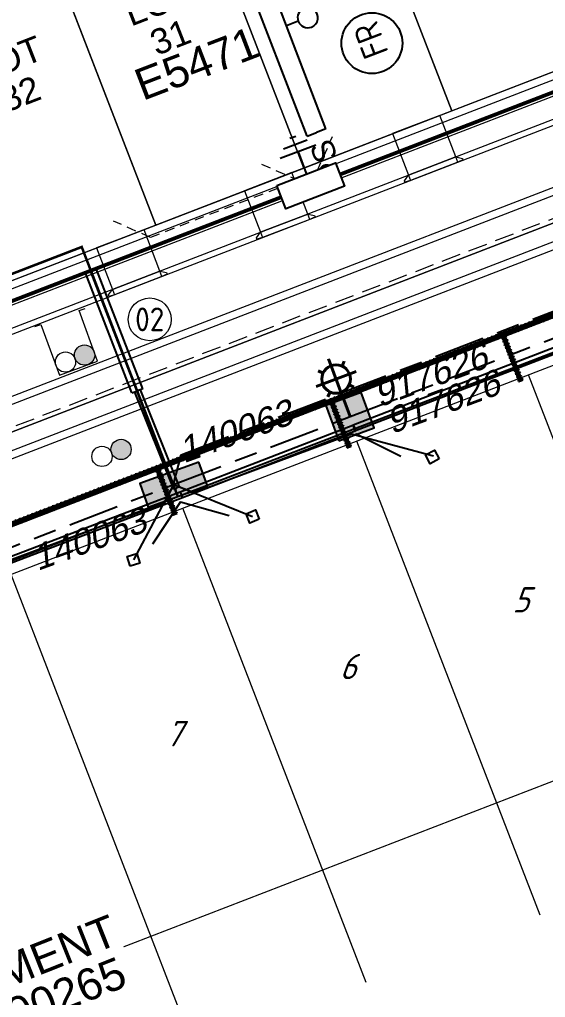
# Model space of a CAD drawing. Header units: metres. Extents: x 310412 to 311596, y 6269899 to 6270937.
# Drawn here: x 310881.1 to 310922.5, y 6270347 to 6270424.1 of the extents above; entities that cross this region are included whole.
import ezdxf
from ezdxf.enums import TextEntityAlignment as Align

# ---------------------------------------------------------------- set-up
doc = ezdxf.new("R2010")
doc.units = ezdxf.units.M
for name, pattern in [('A', [0]), ('Cable Exist UG', [8.2, 4, -1.2, 1.8, -1.2]), ('CENTERX2', [4, 2.5, -0.5, 0.5, -0.5]), ('Dash', [5, 3, -2]), ('DASHED', [0.75, 0.5, -0.25]), ('DOT', [0.25, 0, -0.25])]:
    doc.linetypes.add(name, pattern=pattern)
doc.layers.get('0').update_dxf_attribs({"color": 6})
for name, color, linetype, lineweight, true_color in [('_User D-FOOTPATH', 7, 'Continuous', 0, 0x969696), ('_User D-LIP', 7, 'Continuous', 0, 0x969696), ('_User D-NKL', 7, 'Continuous', 0, 0x969696), ('_User Driveway', 7, 'Dash', 0, 0x969696), ('_User E-KERB', 7, 'Continuous', 0, 0x969696), ('_User E-LIP', 7, 'Continuous', 0, 0x969696), ('_User E-LOT', 7, 'Continuous', 0, 0x969696), ('_User E-PIPE', 7, 'DOT', 0, 0x969696), ('_User E-PIPE-EDGE', 7, 'DOT', 0, 0x969696), ('_User Proposed Development Boundary', 7, 'DASHED', 0, 0x969696), ('_User Stormwater', 7, 'Continuous', 0, 0x969696)]:
    doc.layers.add(name, color=color, linetype=linetype, lineweight=lineweight, true_color=true_color)
for name, color, linetype, lineweight in [('_User D-LOT-INT', 2, 'Continuous', 13), ('Cadastre Developer_SP_EXT', 9, 'Continuous', 5), ('Cadastre Developer_SP_NEW', 2, 'Continuous', 5), ('Cadastre Land Parcels_SP_EXT', 9, 'Continuous', 5), ('Trench_SP_NEW', 7, 'Continuous', 70)]:
    doc.layers.add(name, color=color, linetype=linetype, lineweight=lineweight)
for name, color, linetype in [('_User D-LOTNO', 2, 'Continuous'), ('Duct_SP_EXT', 7, 'Continuous'), ('Duct_SP_NEW', 2, 'Continuous'), ('Equip_HV_NEW', 2, 'Continuous'), ('Equip_SP_SL_EXT', 7, 'Continuous'), ('Mains_LV_EXT', 7, 'Continuous'), ('Mains_LV_NEW_T84', 2, 'Continuous'), ('Notes', 7, 'Continuous'), ('Notes_LV_MISC', 7, 'Continuous'), ('Notes_SP_MISC', 7, 'Continuous'), ('Notes_SP_NEW', 2, 'Continuous'), ('Services_SP_EXT', 7, 'Continuous'), ('Services_SP_NEW_UG', 2, 'Continuous'), ('Span_SP_MISC', 7, 'Continuous'), ('SupportsUG_SP_LV_EXT', 7, 'Continuous'), ('SupportsUG_SP_LV_NEW', 2, 'Continuous'), ('SupportsUG_SP_LV_SL_EXT', 7, 'Continuous'), ('Trench_SP_EXT', 7, 'Continuous')]:
    doc.layers.add(name, color=color, linetype=linetype)
for name, color, linetype, plot in [('_User Measure 240 CL', 170, 'Continuous', False), ('_User Measure 240 RL', 174, 'Continuous', False), ('_User Measure LV VDs', 180, 'Continuous', False)]:
    doc.layers.add(name, color=color, linetype=linetype, plot=plot)
doc.styles.add('ARIAL', font='arial.ttf', dxfattribs={"height": 2})
doc.styles.add('COLUMN_LABEL', font='arial.ttf')
doc.styles.add('iecARIAL', font='arial.ttf', dxfattribs={"height": 2})
doc.styles.add('iecISOCP', font='isocp.shx')
doc.styles.add('ieISOCP', font='isocp.shx')
doc.styles.add('IESYMBOL1', font='isocp.shx')
doc.styles.add('ISOCP ITALIC', font='isocp.shx', dxfattribs={"oblique": 20})
doc.styles.add('POLE_LABEL', font='arial.ttf')
doc.styles.get("Standard").update_dxf_attribs({"font": 'arial.ttf'})
doc.styles.add('SWG_LABEL', font='arial.ttf')
doc.styles.add('SWITCH_LABEL', font='arial.ttf', dxfattribs={"height": 2.5})
doc.linetypes.add('Cable New UG', pattern='A,7,-0.25,["x",Standard,S=2,R=0,X=0.2,Y=-0.8],-2.1', length=9.35)
doc.linetypes.add('IE Trench HV', pattern='A,7,-0.2,["/",Standard,S=3,R=0,X=0,Y=-1.4],-2.5', length=9.7)

# ---------------------------------------------------------------- blocks, each defined once
blk = doc.blocks.new('COLUMN_EXT')
blk.add_hatch(color=256).paths.add_polyline_path([(-1.485, 1.485), (-1.485, -1.485), (1.485, -1.485), (1.485, 1.485)])
blk.add_lwpolyline([(-1.485, -1.485), (1.485, -1.485), (1.485, 1.485), (-1.485, 1.485)], close=True)
at = {"style": 'COLUMN_LABEL', "oblique": 15, "flags": 8}
blk.add_attdef('ASSET_NUM', text='', height=2, rotation=180, dxfattribs=at).set_placement((2, 2), align=Align.MIDDLE_LEFT)
at = {"flags": 9}
for tag, style, p in [('STRUCTURE_PLANT_NUMBER', 'POLE_LABEL', (1.813, 0.031)), ('STREET_CODE', 'COLUMN_LABEL', (1.813, -0.2))]:
    blk.add_attdef(tag, text='', height=0.2, dxfattribs=dict(at, style=style)).set_placement(p, align=Align.MIDDLE_LEFT)
for tag, p in [('OWNED_BY', (1.813, -0.6)), ('STATE', (1.813, -0.8)), ('COLUMN_TYPE', (1.813, -0.4)), ('STREETNAME', (1.813, -1.6)), ('USAGE', (1.813, -1)), ('LEGEND', (1.813, -1.2)), ('LOCATION', (1.813, -1.4)), ('SUBURB', (1.813, -1.8)), ('NOTES', (1.813, -2))]:
    blk.add_attdef(tag, text='', height=0.2, dxfattribs=at).set_placement(p, align=Align.MIDDLE_LEFT)
at = {"flags": 1}
blk.add_attdef('Z', (1.813, -2.351), '', height=0.2, dxfattribs=at)
blk = doc.blocks.new('PILLAR_EXT')
blk.add_hatch(color=256).paths.add_polyline_path([(-2.475, 0.99), (-2.475, -0.99), (2.475, -0.99), (2.475, 0.99)])
blk.add_lwpolyline([(-2.475, -0.99), (2.475, -0.99), (2.475, 0.99), (-2.475, 0.99)], close=True)
at = {"style": 'ARIAL', "oblique": 15, "flags": 8}
blk.add_attdef('ASSET_NUM', (1.5, 3.5), '', height=2, dxfattribs=at)
for tag, p, flags in [('OWNED_BY', (0, -0.2), 9), ('STATE', (0, -0.4), 9), ('SUPPORT_TYPE', (0, -0.6), 9), ('USAGE', (0, -0.8), 9), ('LEGEND', (0, -1), 9), ('LOCATION', (0, -1.2), 9), ('NOTES', (0, -1.4), 9), ('PARENT', (0, -1.6), 9), ('STREETNAME', (0, -1.8), 9), ('SUBURB', (0, -2), 1)]:
    blk.add_attdef(tag, p, '', height=0.2, dxfattribs=dict(flags=flags))
blk = doc.blocks.new('SL_LANTERN_EXT')
at = {"lineweight": 40}
for p, q in [((0, 1.97), (0, 6.47)), ((-1.46, 5.68), (-1.06, 5.28)), ((1.46, 5.68), (1.06, 5.28)), ((-2.25, 4.22), (2.25, 4.22)), ((-1.46, 2.76), (-1.06, 3.16)), ((1.46, 2.76), (1.06, 3.16)), ((0, 0), (0, 2.72))]:
    blk.add_line(p, q, dxfattribs=at)
blk.add_circle((0, 4.22), 1.5, dxfattribs=at)
at = {"style": 'iecARIAL', "flags": 9}
blk.add_attdef('ASSET_NUM', (1.5, 1.5), '', height=2.5, dxfattribs=at)
for tag, p, height, flags in [('CONSTRUCTED_VOLTAGE', (0.98, -0.65), 0.2, 9), ('CONTROL_TYPE', (0.98, -0.85), 0.2, 9), ('LANTERN_PURPOSE', (0.98, -1.05), 0.2, 9), ('LNUMBER', (2.18, -3.25), 2.5, 8), ('OPERATING_VOLTAGE', (0.98, -1.65), 0.2, 9), ('ORIENTATION', (0.98, -1.85), 0.2, 9), ('OWNED_BY', (0.98, -2.05), 0.2, 9), ('STATE', (0.98, -2.25), 0.2, 9), ('LANTERN_TYPE', (0.98, -1.25), 0.2, 9), ('NO_PHASES', (0.98, -1.45), 0.2, 9), ('USAGE', (0.98, -2.45), 0.2, 9), ('CEXIST', (0.98, -2.65), 0.2, 9), ('CNEW', (0.98, -2.85), 0.2, 9), ('CNUMBER', (0.98, -3.05), 0.2, 9), ('CREMOVE', (0.98, -3.25), 0.2, 9), ('CREPLACE', (0.98, -3.45), 0.2, 9), ('LKINGHEIGHT', (0.98, -3.65), 0.2, 9), ('LBRACKET', (0.98, -3.85), 0.2, 9), ('LBRACKETVOCAB', (0.98, -4.05), 0.2, 9), ('LCATEGORY', (0.98, -4.25), 0.2, 9), ('LCHARGE1', (0.98, -4.45), 0.2, 9), ('LCHARGE1PERCENT', (0.98, -4.65), 0.2, 9), ('LCHARGE2', (0.98, -4.85), 0.2, 9), ('LCHARGE2PERCENT', (0.98, -5.05), 0.2, 9), ('LCHARGE3', (0.98, -5.25), 0.2, 9), ('LCHARGE3PERCENT', (0.98, -5.45), 0.2, 9), ('LEXIST', (0.98, -5.65), 0.2, 9), ('LLAMP', (0.98, -5.85), 0.2, 9), ('LLAMPVOCAB', (0.98, -6.05), 0.2, 9), ('LMAST', (0.98, -6.25), 0.2, 9), ('LMASTVOCAB', (0.98, -6.45), 0.2, 9), ('LNEW', (0.98, -6.65), 0.2, 9), ('LANTNUMBER', (0.98, -6.85), 0.2, 9), ('LOUTREACH', (0.98, -7.25), 0.2, 9), ('LOUTREACHVOCAB', (0.98, -7.45), 0.2, 9), ('LRATECODE', (0.98, -7.65), 0.2, 9), ('LREMOVE', (0.98, -7.85), 0.2, 9), ('LREPLACE', (0.98, -8.05), 0.2, 9), ('LTYPE', (0.98, -8.25), 0.2, 9), ('STREETNAME', (0.98, -9.25), 0.2, 9), ('SUBURB', (0.98, -9.45), 0.2, 1), ('LTYPEVOCAB', (0.98, -8.45), 0.2, 9), ('LEGEND', (0.98, -8.65), 0.2, 9), ('LOCATION', (0.98, -8.85), 0.2, 9), ('NOTES', (0.98, -9.05), 0.2, 9)]:
    blk.add_attdef(tag, p, '', height=height, dxfattribs=dict(flags=flags))
blk = doc.blocks.new('CCP_EXT')
at = {"flags": 9}
for tag, p in [('USAGE', (0, -1.2)), ('LEGEND', (0, -1.4)), ('LIFE_SUPPORT', (0, -1.6)), ('STATE', (0, -1.8)), ('NOTES', (0, -2))]:
    blk.add_attdef(tag, text='', height=0.2, dxfattribs=at).set_placement(p, align=Align.MIDDLE_LEFT)
blk.add_wipeout([(0, 0.566), (0.566, 0), (0, -0.566), (-0.566, 0)])
blk.add_lwpolyline([(-0.566, 0), (0, 0.566), (0.566, 0), (0, -0.566), (-0.566, 0)])
at = {"flags": 1}
blk.add_attdef('Z', (0, 0), '', height=0.2, dxfattribs=at)
at = {"flags": 9}
for tag, p in [('CCP_TYPE', (0, 0)), ('OPERATING_VOLTAGE', (0, -0.6)), ('ORIENTATION', (0, -0.8)), ('CONSTRUCTED_VOLTAGE', (0, -0.2)), ('NO_PHASES', (0, -0.4)), ('OWNED_BY', (0, -1))]:
    blk.add_attdef(tag, text='', height=0.2, dxfattribs=at).set_placement(p, align=Align.MIDDLE_LEFT)
blk = doc.blocks.new('PILLAR_NEW')
at = {"flags": 9}
for tag, height, p in [('ASSET_NUM', 2.5, (2, 4)), ('STREET_CODE', 0.2, (1.5, 2)), ('OWNED_BY', 0.2, (1.5, 1.8)), ('OPERATED_BY', 0.2, (1.5, 1.6))]:
    blk.add_attdef(tag, text='', height=height, dxfattribs=at).set_placement(p, align=Align.MIDDLE_LEFT)
blk.add_wipeout([(-2.475, 0.99), (2.475, 0.99), (2.475, -0.99), (-2.475, -0.99)])
at = {"lineweight": -3}
blk.add_lwpolyline([(-2.475, 0.99), (2.475, 0.99), (2.475, -0.99), (-2.475, -0.99)], close=True, dxfattribs=at)
for tag, flags, p in [('STATE', 9, (1.5, 1.2)), ('SUPPORT_TYPE', 9, (1.5, 1)), ('USAGE', 9, (1.5, 0.8)), ('MAINTAINED_BY', 9, (1.5, 1.4)), ('SUBURB', 9, (1.5, 0.2)), ('STREETNAME', 9, (1.5, 0)), ('LEGEND', 9, (1.5, 0.6)), ('PARENT', 9, (1.5, 0.4)), ('Z', 1, (1.5, -0.6)), ('LOCATION', 9, (1.5, -0.2)), ('NOTES', 9, (1.5, -0.4))]:
    blk.add_attdef(tag, text='', height=0.2, dxfattribs=dict(flags=flags)).set_placement(p, align=Align.MIDDLE_LEFT)
blk = doc.blocks.new('A$C76594AEE')
at = {"layer": '_User E-PIPE', "const_width": 0.4, "flags": 128}
blk.add_lwpolyline([(310818.765, 6270360.53), (310939.035, 6270406.963)], dxfattribs=at)
at = {"layer": '_User E-PIPE', "ltscale": 0.7, "const_width": 0.4, "flags": 128}
for points in [[(310919.247, 6270399.11), (310920.609, 6270395.568)], [(310905.721, 6270393.885), (310907.083, 6270390.343)], [(310891.999, 6270388.585), (310893.361, 6270385.043)]]:
    blk.add_lwpolyline(points, dxfattribs=at)
at = {"layer": '_User E-PIPE-EDGE', "flags": 128}
for points in [[(310818.693, 6270360.717), (310938.963, 6270407.149)], [(310818.837, 6270360.344), (310939.107, 6270406.776)]]:
    blk.add_lwpolyline(points, dxfattribs=at)
at = {"layer": '_User E-PIPE-EDGE', "ltscale": 0.7, "flags": 128}
for points in [[(310919.434, 6270399.182), (310920.796, 6270395.64)], [(310919.06, 6270399.038), (310920.422, 6270395.496)], [(310905.534, 6270393.814), (310906.896, 6270390.271)], [(310905.908, 6270393.957), (310907.27, 6270390.415)], [(310891.812, 6270388.513), (310893.174, 6270384.971)], [(310892.186, 6270388.657), (310893.548, 6270385.115)]]:
    blk.add_lwpolyline(points, dxfattribs=at)
blk = doc.blocks.new('Earth')
for p, q in [((0, -1.022), (0, 0)), ((0, -3.066), (0, -1.022)), ((-1.5, -3.066), (1.5, -3.066)), ((-1, -3.666), (1, -3.666)), ((-0.25, -4.266), (0.25, -4.266))]:
    blk.add_line(p, q)
blk = doc.blocks.new('SWG_SIE_TRF_NOES_NEW')
for p, q in [((7.008, 0.801), (2.793, 1.949)), ((14.679, 0), (20.536, -0.004))]:
    blk.add_line(p, q)
at = {"linetype": 'DASHED'}
blk.add_lwpolyline([(4.901, 1.375), (4.901, 4.638), (12.609, 4.638)], dxfattribs=at)
for points in [[(2.998, -0.79, 1), (3.002, 0.81, 1)], [(6.998, -0.798, 1), (7.002, 0.801, 1)]]:
    blk.add_lwpolyline(points, format="xyb", close=True)
for points in [[(2.2, 0.011), (1.2, 0.011)], [(19.536, -0.753), (20.536, -0.004), (19.536, 0.747)], [(7.8, 0), (9.453, 0)]]:
    blk.add_lwpolyline(points)
at = {"flags": 1}
blk.add_attdef('Z', (0, 0), '', height=0.2, dxfattribs=at)
at = {"style": 'SWITCH_LABEL', "flags": 9}
blk.add_attdef('STREET_CODE', text='', height=0.2, dxfattribs=at).set_placement((0, -0.2), align=Align.MIDDLE_LEFT)
at = {"flags": 9}
for tag, p in [('ORIENTATION', (0, -0.4)), ('USAGE', (0, -0.8)), ('PARENT', (0, -0.6)), ('SUBURB', (0, -1)), ('STREETNAME', (0, -1.2)), ('LOCATION', (0, -1.4)), ('NOTES', (0, -1.6))]:
    blk.add_attdef(tag, text='', height=0.2, dxfattribs=at).set_placement(p, align=Align.MIDDLE_LEFT)
blk = doc.blocks.new('SWG_FUSE_NEW')
for points in [[(1.151, 0.718), (4.044, -0.706)], [(1.16, -0.715), (4.044, 0.727)]]:
    blk.add_lwpolyline(points)
for centre in [(0.8, -0.001), (4.4, 0.01)]:
    blk.add_circle(centre, 0.8)
blk = doc.blocks.new('SWG_SIE_TRF_NEW')
at = {"linetype": 'CENTERX2'}
blk.add_blockref('SWG_SIE_TRF_NOES_NEW', (0, 0), dxfattribs=at)
at = {"linetype": 'CENTERX2', "rotation": 180}
blk.add_blockref('SWG_FUSE_NEW', (14.679, 0), dxfattribs=at)
at = {"style": 'IESYMBOL1'}
blk.add_text('TRF', height=2.5, rotation=89.98256, dxfattribs=at).set_placement((22.515, -0.055), align=Align.MIDDLE_CENTER)
blk = doc.blocks.new('FAULT_INDIC_SE')
blk.add_circle((0, 0), 2.4)
at = {"insert": (-1.152, 1.002), "char_height": 2, "width": 2.70423, "attachment_point": 1, "style": 'iecISOCP'}
blk.add_mtext('FR', dxfattribs=at)
blk = doc.blocks.new('SWG_SIE_SU_NEW')
blk.add_line((5.808, 0.79), (1.594, 1.938))
at = {"linetype": 'A', "lineweight": 0}
for p, q in [((7.981, 0.347), (7.98, -0.368)), ((8.18, -0.584), (8.181, 0.562)), ((8.381, 0.659), (8.379, -0.682)), ((8.579, -0.712), (8.581, 0.688)), ((8.781, 0.659), (8.779, -0.683)), ((8.98, -0.588), (8.981, 0.564)), ((9.181, 0.351), (9.18, -0.376))]:
    blk.add_line(p, q, dxfattribs=at)
at = {"linetype": 'DASHED'}
blk.add_lwpolyline([(3.701, 1.364), (3.701, 4.733), (7.222, 4.733)], dxfattribs=at)
for points in [[(1.798, -0.802, 1), (1.802, 0.798, 1)], [(5.798, -0.81, 1), (5.802, 0.79, 1)]]:
    blk.add_lwpolyline(points, format="xyb", close=True)
for points in [[(1, 0), (0, 0)], [(6.6, -0.012), (10.1, -0.012)]]:
    blk.add_lwpolyline(points)
at = {"linetype": 'A', "lineweight": 0}
blk.add_circle((8.582, -0.012), 0.7, dxfattribs=at)
at = {"style": 'SWG_LABEL', "flags": 8}
blk.add_attdef('ASSET_NUM', text='', height=2.5, rotation=179.95437, dxfattribs=at).set_placement((-2.4, 0.012), align=Align.MIDDLE_LEFT)
at = {"flags": 1}
blk.add_attdef('Z', (0, 0), '', height=0.2, dxfattribs=at)
at = {"style": 'SWITCH_LABEL', "flags": 9}
blk.add_attdef('STREET_CODE', text='', height=0.2, dxfattribs=at).set_placement((0, 0), align=Align.MIDDLE_LEFT)
at = {"flags": 9}
for tag, p in [('ORIENTATION', (0, -0.2)), ('SUBURB', (0, -0.8)), ('USAGE', (0, -0.6)), ('PARENT', (0, -0.4)), ('STREETNAME', (0, -1)), ('LOCATION', (0, -1.2)), ('NOTES', (0, -1.4))]:
    blk.add_attdef(tag, text='', height=0.2, dxfattribs=at).set_placement(p, align=Align.MIDDLE_LEFT)
blk = doc.blocks.new('SWG_SIE_TRS_ES_1_NEW')
for p, q in [((-6.103, 4.327), (-1.804, 5.547)), ((-6.103, 0.747), (-1.804, 1.966)), ((5.301, -2.29), (7.701, -2.285)), ((5.603, -2.89), (7.403, -2.886)), ((5.904, -3.489), (7.104, -3.486)), ((6.205, -4.088), (6.805, -4.087))]:
    blk.add_line(p, q)
for points in [[(-5.789, 2.759, -1), (-5.793, 4.359, -1)], [(-1.789, 2.767, -1), (-1.793, 4.367, -1)], [(-5.789, -0.821, -1), (-5.793, 0.779, -1)], [(-1.789, -0.813, -1), (-1.793, 0.787, -1)]]:
    blk.add_lwpolyline(points, format="xyb", close=True)
for points in [[(-6.591, 3.558), (-7.891, 3.558)], [(6.501, 3.569), (-0.991, 3.569)], [(6.501, 3.569), (6.501, -2.288)], [(-6.591, -0.023), (-7.891, -0.023)], [(6.501, -0.012), (-0.991, -0.012)]]:
    blk.add_lwpolyline(points)
at = {"flags": 1}
blk.add_attdef('Z', (0, 0), '', height=0.2, dxfattribs=at)
at = {"style": 'SWITCH_LABEL', "flags": 9}
blk.add_attdef('STREET_CODE', text='', height=0.2, dxfattribs=at).set_placement((0, -0.2), align=Align.MIDDLE_LEFT)
at = {"flags": 9}
for tag, p in [('ORIENTATION', (0, -0.4)), ('USAGE', (0, -0.8)), ('PARENT', (0, -0.6)), ('SUBURB', (0, -1)), ('STREETNAME', (0, -1.2)), ('LOCATION', (0, -1.4)), ('NOTES', (0, -1.6)), ('OPERATED_BY', (0.005, -2.026)), ('OWNED_BY', (0.012, -1.804)), ('MAINTAINED_BY', (0.004, -2.233))]:
    blk.add_attdef(tag, text='', height=0.2, dxfattribs=at).set_placement(p, align=Align.MIDDLE_LEFT)
at = {"style": 'SWG_LABEL', "flags": 8}
blk.add_attdef('ASSET_NUM', text='', height=2.5, dxfattribs=at).set_placement((-1.812, -2.264), align=Align.MIDDLE_CENTER)
blk = doc.blocks.new('SWG_SIE_ES_NEW')
for p, q in [((-5.793, 0.779), (-1.793, 1.926)), ((0.012, -1.212), (2.412, -1.207)), ((0.313, -1.811), (2.113, -1.807)), ((0.614, -2.41), (1.814, -2.408)), ((0.915, -3.01), (1.515, -3.008))]:
    blk.add_line(p, q)
for points in [[(-5.789, -0.821, -1), (-5.793, 0.779, -1)], [(-1.789, -0.813, -1), (-1.793, 0.787, -1)]]:
    blk.add_lwpolyline(points, format="xyb", close=True)
for points in [[(-6.591, -0.023), (-7.891, -0.023)], [(-0.991, -0.012), (1.212, -0.012), (1.212, -1.209)]]:
    blk.add_lwpolyline(points)
at = {"flags": 1}
blk.add_attdef('Z', (0, 0), '', height=0.2, dxfattribs=at)
at = {"style": 'SWITCH_LABEL', "flags": 9}
blk.add_attdef('STREET_CODE', text='', height=0.2, dxfattribs=at).set_placement((0, -0.2), align=Align.MIDDLE_LEFT)
at = {"flags": 9}
for tag, p in [('ORIENTATION', (0, -0.4)), ('USAGE', (0, -0.8)), ('PARENT', (0, -0.6)), ('SUBURB', (0, -1)), ('STREETNAME', (0, -1.2)), ('LOCATION', (0, -1.4)), ('NOTES', (0, -1.6))]:
    blk.add_attdef(tag, text='', height=0.2, dxfattribs=at).set_placement(p, align=Align.MIDDLE_LEFT)
at = {"style": 'ARIAL', "flags": 8}
blk.add_attdef('ASSET_NUM', text='', height=2, dxfattribs=at).set_placement((14.296, -5.086), align=Align.MIDDLE_RIGHT)
blk = doc.blocks.new('*U33')
for p, q in [((-1.6, 0), (-1.6, 54.053)), ((-1.6, 54.053), (-0.8, 54.053)), ((0, 54.053), (-0.8, 54.053)), ((0, 0), (0, 54.053)), ((-1.6, 0), (-0.8, 0)), ((0, 0), (-0.8, 0))]:
    blk.add_line(p, q)
at = {"style": 'ARIAL'}
blk.add_attdef('SWG_TYPE', text='', height=1.8, rotation=90, dxfattribs=at).set_placement((-0.8, 54.798), align=Align.MIDDLE_LEFT)
blk.add_attdef('SUB_TYPE', text='', height=1.8, rotation=90, dxfattribs=at).set_placement((-0.8, -0.757), align=Align.MIDDLE_RIGHT)
blk = doc.blocks.new('A$C3078687B')
at = {"layer": 'Equip_HV_NEW', "linetype": 'CENTERX2', "rotation": 201.119498645565}
blk.add_blockref('*U33', (-7.698, 26.572), dxfattribs=at).add_auto_attribs({'SUB_TYPE': 'PS', 'SWG_TYPE': '8DJH'})
at = {"layer": 'Equip_HV_NEW', "linetype": 'CENTERX2'}
ref = blk.add_blockref('SWG_SIE_SU_NEW', (-4.56, 18.449), dxfattribs=dict(at, rotation=201.119498645565))
ref.add_attrib('ASSET_NUM', 'E5471', dxfattribs={"layer": '0', "height": 2.5, "rotation": 201.1195, "style": 'SWG_LABEL'}).set_placement((7.202, 23.256), align=Align.MIDDLE_LEFT)
at = {"layer": 'Equip_HV_NEW', "linetype": 'CENTERX2', "rotation": 291.1194986455651}
blk.add_blockref('FAULT_INDIC_SE', (-11.3, 19.803), dxfattribs=at)
at = {"layer": 'Equip_HV_NEW', "linetype": 'CENTERX2'}
ref = blk.add_blockref('SWG_SIE_ES_NEW', (-9.452, 7.362), dxfattribs=dict(at, rotation=291.1194986455651))
ref.add_attrib('ASSET_NUM', 'E5474', dxfattribs={"layer": '0', "height": 2, "rotation": 111.00107, "style": 'ARIAL'}).set_placement((-16.349, 11.801), align=Align.MIDDLE_RIGHT)
ref = blk.add_blockref('SWG_SIE_TRF_NEW', (3.156, 1.804), dxfattribs=dict(at, rotation=201.119498645565))
ref.add_attrib('ASSET_NUM', 'E5472', dxfattribs={"layer": '0', "height": 2.5, "rotation": 201.1195, "style": 'SWG_LABEL'}).set_placement((15.251, 6.351), align=Align.MIDDLE_LEFT)
ref = blk.add_blockref('SWG_SIE_TRS_ES_1_NEW', (-6.686, -11.338), dxfattribs=dict(at, rotation=291.1194986455651))
ref.add_attrib('ASSET_NUM', 'E5475', dxfattribs={"layer": '0', "height": 2, "rotation": 111.00107, "style": 'SWG_LABEL'}).set_placement((-9.451, -10.463), align=Align.MIDDLE_CENTER)
ref = blk.add_blockref('SWG_SIE_SU_NEW', (8.085, -14.724), dxfattribs=dict(at, rotation=201.119498645565))
ref.add_attrib('ASSET_NUM', 'E5473', dxfattribs={"layer": '0', "height": 2.5, "rotation": 200.59335, "style": 'SWG_LABEL'}).set_placement((19.904, -10.172), align=Align.MIDDLE_LEFT)
ref = blk.add_blockref('SWG_SIE_ES_NEW', (3.192, -25.811), dxfattribs=dict(at, rotation=291.1194986455651))
ref.add_attrib('ASSET_NUM', 'E5476', dxfattribs={"layer": '0', "height": 2, "rotation": 111.00107, "style": 'ARIAL'}).set_placement((-3.493, -21.918), align=Align.MIDDLE_RIGHT)
blk = doc.blocks.new('DUCT_INDICATOR')
at = {"color": 7, "lineweight": 9, "flags": 1}
blk.add_attdef('Z', (0, 0), '', height=0.2, dxfattribs=at)
at = {"color": 8, "linetype": 'Continuous', "lineweight": 15, "ltscale": 0.1}
blk.add_wipeout([(2.25, 0), (2.25, 0.05), (2.23, 0.29), (2.22, 0.39), (2.18, 0.54), (2.14, 0.7), (2.1, 0.82), (2.04, 0.95), (1.94, 1.14), (1.86, 1.27), (1.75, 1.41), (1.6, 1.58), (1.56, 1.62), (1.5, 1.68), (1.42, 1.74), (1.34, 1.81), (1.26, 1.86), (1.17, 1.92), (1.1, 1.97), (1.03, 2), (1, 2.02), (0.97, 2.03), (0.95, 2.04), (0.91, 2.06), (0.88, 2.07), (0.86, 2.08), (0.83, 2.09), (0.79, 2.11), (0.76, 2.12), (0.72, 2.13), (0.67, 2.15), (0.62, 2.16), (0.61, 2.17), (0.55, 2.18), (0.52, 2.19), (0.5, 2.19), (0.48, 2.2), (0.43, 2.21), (0.38, 2.22), (0.33, 2.23), (0.27, 2.23), (0.23, 2.24), (0.18, 2.24), (0.08, 2.25), (0.05, 2.25), (0, 2.25), (-0.05, 2.25), (-0.08, 2.25), (-0.18, 2.24), (-0.23, 2.24), (-0.27, 2.23), (-0.33, 2.23), (-0.38, 2.22), (-0.43, 2.21), (-0.48, 2.2), (-0.5, 2.19), (-0.52, 2.19), (-0.55, 2.18), (-0.61, 2.17), (-0.62, 2.16), (-0.67, 2.15), (-0.72, 2.13), (-0.76, 2.12), (-0.79, 2.11), (-0.83, 2.09), (-0.86, 2.08), (-0.88, 2.07), (-0.91, 2.06), (-0.95, 2.04), (-0.97, 2.03), (-1, 2.02), (-1.03, 2), (-1.1, 1.97), (-1.17, 1.92), (-1.26, 1.86), (-1.34, 1.81), (-1.42, 1.74), (-1.5, 1.68), (-1.56, 1.62), (-1.6, 1.58), (-1.75, 1.41), (-1.86, 1.27), (-1.94, 1.14), (-2.04, 0.95), (-2.1, 0.82), (-2.14, 0.7), (-2.18, 0.54), (-2.22, 0.39), (-2.23, 0.29), (-2.25, 0.05), (-2.25, 0), (-2.25, -0.05), (-2.23, -0.29), (-2.22, -0.39), (-2.18, -0.54), (-2.14, -0.7), (-2.1, -0.82), (-2.04, -0.95), (-1.94, -1.14), (-1.86, -1.27), (-1.75, -1.41), (-1.6, -1.58), (-1.56, -1.62), (-1.5, -1.68), (-1.42, -1.74), (-1.34, -1.81), (-1.26, -1.86), (-1.17, -1.92), (-1.1, -1.97), (-1.03, -2), (-1, -2.02), (-0.97, -2.03), (-0.95, -2.04), (-0.91, -2.06), (-0.88, -2.07), (-0.86, -2.08), (-0.83, -2.09), (-0.79, -2.11), (-0.76, -2.12), (-0.72, -2.13), (-0.67, -2.15), (-0.62, -2.16), (-0.61, -2.17), (-0.55, -2.18), (-0.52, -2.19), (-0.5, -2.19), (-0.48, -2.2), (-0.43, -2.21), (-0.38, -2.22), (-0.33, -2.23), (-0.27, -2.23), (-0.23, -2.24), (-0.18, -2.24), (-0.08, -2.25), (-0.05, -2.25), (0, -2.25), (0.05, -2.25), (0.08, -2.25), (0.18, -2.24), (0.23, -2.24), (0.27, -2.23), (0.33, -2.23), (0.38, -2.22), (0.43, -2.21), (0.48, -2.2), (0.5, -2.19), (0.52, -2.19), (0.55, -2.18), (0.61, -2.17), (0.62, -2.16), (0.67, -2.15), (0.72, -2.13), (0.76, -2.12), (0.79, -2.11), (0.83, -2.09), (0.86, -2.08), (0.88, -2.07), (0.91, -2.06), (0.95, -2.04), (0.97, -2.03), (1, -2.02), (1.03, -2), (1.1, -1.97), (1.17, -1.92), (1.26, -1.86), (1.34, -1.81), (1.42, -1.74), (1.5, -1.68), (1.56, -1.62), (1.6, -1.58), (1.75, -1.41), (1.86, -1.27), (1.94, -1.14), (2.04, -0.95), (2.1, -0.82), (2.14, -0.7), (2.18, -0.54), (2.22, -0.39), (2.23, -0.29), (2.25, -0.05)], dxfattribs=at)
at = {"color": 7, "lineweight": 9}
blk.add_circle((0, 0), 2.25, dxfattribs=at)
blk.add_attdef('CODE', text='', height=1.8, dxfattribs=at).set_placement((0, 0), align=Align.MIDDLE_CENTER)
blk = doc.blocks.new('A$C7FC2678C')
at = {"layer": '_User Driveway', "linetype": 'Continuous'}
for p, q in [((310914.215, 6270416.578), (310910.479, 6270415.148)), ((310915.462, 6270413.306), (310914.215, 6270416.578)), ((310910.479, 6270415.148), (310911.729, 6270411.87)), ((310915.462, 6270413.306), (310911.729, 6270411.87)), ((310911.729, 6270411.87), (310915.462, 6270413.306)), ((310902.554, 6270412.074), (310898.818, 6270410.644)), ((310903.802, 6270408.802), (310902.554, 6270412.074)), ((310898.818, 6270410.644), (310900.068, 6270407.366)), ((310903.802, 6270408.802), (310900.068, 6270407.366)), ((310900.068, 6270407.366), (310903.802, 6270408.802)), ((310890.894, 6270407.57), (310887.158, 6270406.141)), ((310892.141, 6270404.298), (310890.894, 6270407.57)), ((310887.158, 6270406.141), (310888.408, 6270402.862)), ((310892.141, 6270404.298), (310888.408, 6270402.862)), ((310888.408, 6270402.862), (310892.141, 6270404.298))]:
    blk.add_line(p, q, dxfattribs=at)
for points in [[(310915.624, 6270412.886), (310915.462, 6270413.306), (310915.99, 6270413.188), (310916.033, 6270413.076), (310915.624, 6270412.886), (310911.89, 6270411.45), (310911.46, 6270411.316), (310911.416, 6270411.428), (310911.729, 6270411.87), (310911.89, 6270411.45)], [(310903.963, 6270408.382), (310903.802, 6270408.802), (310904.329, 6270408.684), (310904.372, 6270408.572), (310903.963, 6270408.382), (310900.23, 6270406.946), (310899.799, 6270406.812), (310899.756, 6270406.924), (310900.068, 6270407.366), (310900.23, 6270406.946)], [(310892.303, 6270403.878), (310892.141, 6270404.298), (310892.669, 6270404.18), (310892.712, 6270404.068), (310892.303, 6270403.878), (310888.57, 6270402.442), (310888.139, 6270402.308), (310888.096, 6270402.42), (310888.408, 6270402.862), (310888.57, 6270402.442)]]:
    blk.add_lwpolyline(points, dxfattribs=at)
blk = doc.blocks.new('A$C64462609')
at = {"layer": '_User D-FOOTPATH'}
blk.add_lwpolyline([(310935.708, 6270424.234), (310790.227, 6270368.04), (310784.6, 6270370.532), (310765.793, 6270419.222), (310768.286, 6270424.844), (310913.841, 6270480.847), (310919.47, 6270478.351), (310938.2, 6270429.861)], close=True, dxfattribs=at)
blk.add_lwpolyline([(310938.039, 6270425.792), (310937, 6270423.446), (310790.195, 6270366.742), (310783.659, 6270369.636), (310764.494, 6270419.253), (310766.362, 6270423.465)], dxfattribs=at)
at = {"layer": '_User D-LIP'}
blk.add_lwpolyline([(310791.666, 6270365.005), (310936.738, 6270421.04, 0.414214), (310941.289, 6270431.321), (310921.91, 6270481.498, 0.413842), (310911.639, 6270486.054), (310908.419, 6270484.815), (310909.245, 6270482.668), (310770.538, 6270429.3), (310769.712, 6270431.446), (310766.492, 6270430.207, 0.414597), (310761.931, 6270419.923), (310781.385, 6270369.556, 0.414213)], format="xyb", close=True, dxfattribs=at)
blk.add_lwpolyline([(310794.134, 6270358.615, -0.414214), (310795.451, 6270361.589), (310936.791, 6270416.183, -0.414214), (310939.766, 6270414.866, -0.414214)], format="xyb", dxfattribs=at)
at = {"layer": '_User D-LOT-INT', "color": 6, "lineweight": 0}
blk.add_lwpolyline([(310935.26, 6270424.704), (310790.242, 6270368.69), (310785.07, 6270370.98), (310766.442, 6270419.206), (310768.734, 6270424.373), (310913.825, 6270480.198), (310919, 6270477.903), (310937.55, 6270429.876)], close=True, dxfattribs=at)
at = {"layer": '_User D-LOT-INT', "color": 6, "lineweight": 0, "flags": 128}
for points in [[(310893.703, 6270472.456), (310915.148, 6270416.936)], [(310882.037, 6270467.967), (310903.488, 6270412.432)], [(310870.371, 6270463.479), (310891.828, 6270407.928)]]:
    blk.add_lwpolyline(points, dxfattribs=at)
at = {"layer": '_User D-NKL'}
blk.add_lwpolyline([(310791.503, 6270365.425), (310936.576, 6270421.46, 0.414214), (310940.869, 6270431.158), (310921.49, 6270481.336, 0.413842), (310911.801, 6270485.634), (310909.001, 6270484.556), (310909.827, 6270482.41), (310770.279, 6270428.718), (310769.453, 6270430.865), (310766.653, 6270429.787, 0.414597), (310762.35, 6270420.085), (310781.805, 6270369.718, 0.414213)], format="xyb", close=True, dxfattribs=at)
blk.add_lwpolyline([(310794.693, 6270358.831, -0.414214), (310795.667, 6270361.029), (310937.007, 6270415.623, -0.414214), (310939.206, 6270414.65, -0.414214)], format="xyb", dxfattribs=at)
at = {"layer": '_User E-KERB'}
for points in [[(310794.693, 6270358.831, 0.414214), (310796.892, 6270357.858), (310938.233, 6270412.452, 0.414214), (310939.206, 6270414.65)], [(310805.479, 6270308.427), (310792.47, 6270342.107, -0.414213), (310796.764, 6270351.805), (310941.836, 6270407.841, -0.414214), (310951.535, 6270403.547)]]:
    blk.add_lwpolyline(points, format="xyb", dxfattribs=at)
at = {"layer": '_User E-LIP'}
blk.add_lwpolyline([(310794.134, 6270358.615, 0.414214), (310797.108, 6270357.298), (310938.449, 6270411.892, 0.414214), (310939.766, 6270414.866)], format="xyb", dxfattribs=at)
at = {"layer": '_User E-LOT', "lineweight": 0}
for p, q in [((310943.043, 6270404.555), (310798.025, 6270348.54)), ((310935.651, 6270358.706), (310921.201, 6270396.118)), ((310922.125, 6270353.482), (310907.675, 6270390.893)), ((310908.403, 6270348.182), (310893.953, 6270385.593)), ((310894.877, 6270342.957), (310880.427, 6270380.369)), ((310957.796, 6270377.461), (310805.316, 6270318.564))]:
    blk.add_line(p, q, dxfattribs=at)
at = {"layer": '_User Proposed Development Boundary', "color": 11, "linetype": 'DASHED', "lineweight": 15, "ltscale": 3, "true_color": 0xf27172, "flags": 128}
blk.add_lwpolyline([(310671.883, 6270406.182), (310911.145, 6270498.239), (310942.883, 6270416.071), (310703.742, 6270323.701), (310671.883, 6270406.182)], dxfattribs=at)
at = {"layer": 'Cadastre Developer_SP_NEW', "color": 2, "flags": 128}
for points in [[(310903.488, 6270412.432), (310915.148, 6270416.935), (310904.455, 6270444.62), (310892.789, 6270440.132)], [(310892.789, 6270440.132), (310881.122, 6270435.643), (310891.828, 6270407.928), (310903.488, 6270412.432)], [(310935.26, 6270424.704), (310937.55, 6270429.876), (310933.369, 6270440.702), (310909.528, 6270431.488), (310915.148, 6270416.935)], [(310881.122, 6270435.643), (310869.456, 6270431.154), (310880.167, 6270403.424), (310891.828, 6270407.928)]]:
    blk.add_lwpolyline(points, close=True, dxfattribs=at)
at = {"color": 152, "true_color": 0x2776bb}
blk.add_blockref('A$C7FC2678C', (0, 0), dxfattribs=at)
at = {"layer": '_User D-LOTNO', "color": 0, "style": 'ARIAL'}
for s, p in [('LOT', (310889.864, 6270423.579)), ('31', (310891.879, 6270421.272)), ('LOT', (310878.038, 6270419.098)), ('32', (310880.053, 6270416.791))]:
    blk.add_text(s, height=2, rotation=21.24089, dxfattribs=at).set_placement(p)

msp = doc.modelspace()

# ---------------------------------------------------------------- block references
at = {"layer": 'Notes'}
msp.add_blockref('A$C64462609', (0, 0), dxfattribs=at)

# ---------------------------------------------------------------- next in the draw order: hatches: boundary and pattern name
at = {"layer": 'Notes_SP_MISC', "lineweight": 9}
h = msp.add_hatch(color=3, dxfattribs=at)
h.dxf.hatch_style = 1
h.paths.add_polyline_path([(310885.458, 6270397.404, 1), (310886.961, 6270397.953, 1)])
h = msp.add_hatch(color=3, dxfattribs=at)
h.dxf.hatch_style = 1
h.paths.add_polyline_path([(310888.334, 6270389.959, 1), (310889.837, 6270390.509, 1)])

# ---------------------------------------------------------------- next in the draw order: linework, layer by layer
at = {"layer": '_User Measure LV VDs', "flags": 128}
for points in [[(310931.886, 6270448.703), (310939.174, 6270429.837), (310936.38, 6270423.528), (310904.028, 6270411.032)], [(310904.029, 6270411.032), (310857.385, 6270393.016)]]:
    msp.add_lwpolyline(points, dxfattribs=at)
at = {"layer": '_User Measure LV VDs', "color": 152, "true_color": 0x2776bb, "flags": 128}
msp.add_lwpolyline([(310893.56, 6270386.527), (310886.678, 6270404.332), (310857.385, 6270393.016)], dxfattribs=at)
at = {"layer": 'Cadastre Land Parcels_SP_EXT', "linetype": 'Continuous'}
for points in [[(310703.872, 6270323.381), (310942.799, 6270415.673), (310910.986, 6270498.06), (310671.978, 6270405.97), (310703.872, 6270323.381)], [(310970.766, 6270343.221), (310942.799, 6270415.673), (310703.872, 6270323.381), (310732.657, 6270248.951), (310733.049, 6270247.97), (310827.714, 6270284.55), (310826.608, 6270287.558), (310970.766, 6270343.221)]]:
    msp.add_lwpolyline(points, close=True, dxfattribs=at)
at = {"layer": 'Duct_SP_EXT'}
for p, q in [((310907.389, 6270392.169), (310942.216, 6270405.622)), ((310907.562, 6270391.721), (310942.389, 6270405.175)), ((310890.145, 6270394.764), (310890.368, 6270394.854)), ((310890.145, 6270394.764), (310893.228, 6270387.099)), ((310890.591, 6270394.944), (310890.368, 6270394.854)), ((310890.591, 6270394.944), (310893.674, 6270387.279)), ((310893.743, 6270386.898), (310907.355, 6270392.156)), ((310907.355, 6270392.156), (310907.442, 6270391.932)), ((310907.356, 6270392.156), (310907.389, 6270392.169)), ((310907.356, 6270392.156), (310907.442, 6270391.932)), ((310907.389, 6270392.169), (310907.476, 6270391.945)), ((310893.916, 6270386.45), (310907.528, 6270391.708)), ((310907.528, 6270391.708), (310907.442, 6270391.932)), ((310907.528, 6270391.708), (310907.442, 6270391.932)), ((310907.562, 6270391.721), (310907.476, 6270391.945)), ((310907.528, 6270391.708), (310907.562, 6270391.721)), ((310893.228, 6270387.099), (310893.451, 6270387.189)), ((310893.674, 6270387.279), (310893.451, 6270387.189)), ((310893.743, 6270386.898), (310893.83, 6270386.674)), ((310893.744, 6270386.898), (310893.83, 6270386.674)), ((310893.916, 6270386.45), (310893.83, 6270386.674)), ((310893.916, 6270386.45), (310893.83, 6270386.674))]:
    msp.add_line(p, q, dxfattribs=at)
at = {"layer": 'Duct_SP_NEW'}
for p, q in [((310887.128, 6270404.506), (310886.703, 6270404.342)), ((310890.794, 6270395.021), (310887.128, 6270404.506)), ((310886.279, 6270404.178), (310886.703, 6270404.342)), ((310889.945, 6270394.692), (310886.279, 6270404.178)), ((310889.945, 6270394.692), (310890.37, 6270394.856)), ((310890.794, 6270395.021), (310890.37, 6270394.856))]:
    msp.add_line(p, q, dxfattribs=at)
at = {"layer": 'Mains_LV_NEW_T84', "color": 170, "linetype": 'Cable New UG', "ltscale": 0.75, "const_width": 0.2, "flags": 128}
for points in [[(310885.433, 6270403.85), (310936.38, 6270423.528), (310939.174, 6270429.837), (310926.807, 6270461.853), (310919.286, 6270458.893), (310916.843, 6270465.099), (310900.494, 6270458.664), (310901.454, 6270456.192), (310903.436, 6270456.961)], [(310893.56, 6270386.527), (310885.985, 6270406.207), (310851.559, 6270392.91), (310852.293, 6270391.049), (310885.433, 6270403.85)]]:
    msp.add_lwpolyline(points, dxfattribs=at)
at = {"layer": 'Notes_LV_MISC', "linetype": 'Cable Exist UG'}
for points in [[(310907.133, 6270392.82), (310942.046, 6270406.305)], [(310893.221, 6270387.458), (310907.133, 6270392.82)]]:
    msp.add_lwpolyline(points, dxfattribs=at)
at = {"layer": 'Notes_SP_MISC', "color": 3, "lineweight": 9}
msp.add_lwpolyline([(310882.302, 6270399.924), (310882.771, 6270400.096), (310884.23, 6270396.104), (310887.236, 6270397.202), (310885.777, 6270401.194), (310886.247, 6270401.365)], dxfattribs=at)
for centre in [(310886.21, 6270397.679), (310884.707, 6270397.13), (310889.085, 6270390.234), (310887.583, 6270389.685)]:
    msp.add_circle(centre, 0.8, dxfattribs=at)
at = {"layer": 'Services_SP_NEW_UG', "color": 170, "linetype": 'Dash', "lineweight": 15, "ltscale": 0.25}
for points in [[(310900.149, 6270412.75), (310904.029, 6270411.032), (310905.746, 6270414.912)], [(310903.758, 6270411.732), (310891.398, 6270406.958), (310888.489, 6270408.246)]]:
    msp.add_lwpolyline(points, dxfattribs=at)
at = {"layer": 'Trench_SP_EXT', "linetype": 'Cable Exist UG'}
for points in [[(310907.565, 6270391.502), (310912.151, 6270389.189)], [(310893.766, 6270386.104), (310891.331, 6270382.411)], [(310893.766, 6270386.104), (310898.068, 6270384.887)]]:
    msp.add_lwpolyline(points, dxfattribs=at)

# ---------------------------------------------------------------- next in the draw order: block references
at = {"layer": 'Equip_SP_SL_EXT', "xscale": 0.75, "yscale": 0.75, "zscale": 0.75, "rotation": 20.32454123803668}
msp.add_blockref('SL_LANTERN_EXT', (310907.133, 6270392.82), dxfattribs=at)
at = {"layer": 'Notes_LV_MISC', "rotation": 200.2965864524063}
msp.add_blockref('Earth', (310904.1, 6270410.84), dxfattribs=at)
at = {"layer": 'Notes_LV_MISC'}
ref = msp.add_blockref('COLUMN_EXT', (310907.133, 6270392.82), dxfattribs=dict(at, rotation=20.32313682966292))
ref.add_attrib('ASSET_NUM', '917626', dxfattribs={"layer": '0', "height": 2, "rotation": 200.32314, "style": 'COLUMN_LABEL', "oblique": 15, "text_generation_flag": 6}).set_placement((310918.787, 6270395.599), align=Align.MIDDLE_RIGHT)
at = {"layer": 'Span_SP_MISC', "rotation": 179.8425063247099}
msp.add_blockref('A$C3078687B', (310897.611, 6270442.12), dxfattribs=at)
at = {"layer": 'SupportsUG_SP_LV_EXT'}
ref = msp.add_blockref('PILLAR_EXT', (310893.221, 6270387.458), dxfattribs=dict(at, rotation=199.9831065218997))
ref.add_attrib('ASSET_NUM', '140063', (310894.022, 6270389.126), dxfattribs={"layer": '0', "height": 2, "rotation": 199.98311, "style": 'ARIAL', "oblique": 15, "text_generation_flag": 6})
at = {"layer": 'SupportsUG_SP_LV_SL_EXT'}
ref = msp.add_blockref('COLUMN_EXT', (310907.133, 6270392.82), dxfattribs=dict(at, rotation=20.32313682966292))
ref.add_attrib('ASSET_NUM', '917626', dxfattribs={"layer": '0', "height": 2, "rotation": 200.32314, "style": 'COLUMN_LABEL', "oblique": 15, "text_generation_flag": 6}).set_placement((310917.815, 6270397.703), align=Align.MIDDLE_RIGHT)

# ---------------------------------------------------------------- next in the draw order: texts
at = {"layer": 'Cadastre Developer_SP_EXT', "style": 'ISOCP ITALIC', "oblique": 20}
for s, p in [('5', (310919.916, 6270377.374)), ('6', (310906.299, 6270372.11)), ('7', (310892.576, 6270366.813))]:
    msp.add_text(s, height=2, dxfattribs=at).set_placement(p)

# ---------------------------------------------------------------- next in the draw order: block references
at = {"layer": 'Services_SP_EXT'}
for p, rotation in [((310913.625, 6270389.645), 162.9794742069039), ((310899.458, 6270384.937), 157.9831062899302), ((310890.06, 6270381.52), 61.98310666935667)]:
    msp.add_blockref('CCP_EXT', p, dxfattribs=dict(at, rotation=rotation))

# ---------------------------------------------------------------- next in the draw order: linework, layer by layer
at = {"layer": '_User Measure LV VDs', "color": 152, "true_color": 0x2776bb, "flags": 128}
for points in [[(310893.56, 6270386.527), (310942.678, 6270405.405), (310948.551, 6270402.793), (310958.807, 6270377.78)], [(310842.948, 6270366.996), (310893.56, 6270386.527)]]:
    msp.add_lwpolyline(points, dxfattribs=at)
at = {"layer": 'Duct_SP_EXT'}
for p, q in [((310879.899, 6270381.594), (310893.744, 6270386.898)), ((310880.07, 6270381.146), (310893.916, 6270386.45))]:
    msp.add_line(p, q, dxfattribs=at)
at = {"layer": 'Mains_LV_EXT', "linetype": 'Cable Exist UG'}
for points in [[(310893.221, 6270387.458), (310893.823, 6270389.816), (310893.823, 6270389.816), (310906.231, 6270394.609), (310941.6, 6270408.271), (310943.109, 6270408.855), (310945.738, 6270405.533), (310945.738, 6270405.533), (310949.78, 6270403.742), (310954.463, 6270391.621), (310959.609, 6270378.187)], [(310842.854, 6270367.862), (310843.062, 6270370.207), (310843.062, 6270370.207), (310866.897, 6270379.415), (310869.743, 6270378.37), (310869.743, 6270378.37), (310893.221, 6270387.458)]]:
    msp.add_lwpolyline(points, dxfattribs=at)
at = {"layer": 'Services_SP_EXT'}
for points in [[(310893.221, 6270387.458), (310894.839, 6270386.839), (310907.252, 6270391.453), (310913.72, 6270389.74)], [(310893.221, 6270387.458), (310892.508, 6270386.031), (310879.999, 6270381.37), (310878.097, 6270375.948)], [(310893.221, 6270387.458), (310890.06, 6270381.52)], [(310893.221, 6270387.458), (310899.458, 6270384.937)]]:
    msp.add_lwpolyline(points, dxfattribs=at)

# ---------------------------------------------------------------- next in the draw order: block references
at = {"layer": '_User Stormwater'}
msp.add_blockref('A$C76594AEE', (0, 0), dxfattribs=at)
at = {"layer": 'Notes_LV_MISC'}
ref = msp.add_blockref('PILLAR_EXT', (310893.221, 6270387.458), dxfattribs=dict(at, rotation=199.9831065218997))
ref.add_attrib('ASSET_NUM', '140063', (310882.501, 6270380.638), dxfattribs={"layer": '0', "height": 2, "rotation": 199.98311, "style": 'ARIAL', "oblique": 15, "text_generation_flag": 6})

# ---------------------------------------------------------------- next in the draw order: block references
at = {"layer": 'Notes_LV_MISC', "rotation": 21.11949864432491}
msp.add_blockref('PILLAR_NEW', (310904.028, 6270411.032), dxfattribs=at)
at = {"layer": 'Notes_SP_NEW', "color": 7, "lineweight": 15, "ltscale": 0.5}
ref = msp.add_blockref('DUCT_INDICATOR', (310891.344, 6270400.494), dxfattribs=dict(at, xscale=0.75, yscale=0.75))
ref.add_attrib('CODE', '02', dxfattribs={"layer": '0', "color": 7, "height": 1.875, "style": 'ieISOCP'}).set_placement((310891.344, 6270400.494), align=Align.MIDDLE_CENTER)

# ---------------------------------------------------------------- next in the draw order: texts
at = {"layer": 'Notes', "insert": (310868.996, 6270342.606), "char_height": 2.5, "attachment_point": 5, "rotation": 21.67518, "line_spacing_factor": 0.8, "style": 'ARIAL', "bg_fill": 3, "box_fill_scale": 1.05, "bg_fill_color": 256, "bg_fill_transparency": 0}
msp.add_mtext('EXISTING DEVELOPMENT\\PURS16270, DWG A500265', dxfattribs=at)

# ---------------------------------------------------------------- next in the draw order: linework, layer by layer
at = {"layer": '_User Measure 240 CL', "color": 152, "true_color": 0x2776bb, "flags": 128}
for points in [[(310931.192, 6270450.501), (310932.778, 6270446.394), (310939.174, 6270429.837), (310936.38, 6270423.528), (310904.029, 6270411.032)], [(310904.028, 6270411.033), (310857.385, 6270393.016)], [(310857.385, 6270393.016), (310886.717, 6270404.305), (310893.431, 6270386.778)]]:
    msp.add_lwpolyline(points, dxfattribs=at)
at = {"layer": '_User Measure 240 RL', "color": 152, "true_color": 0x2776bb, "flags": 128}
for points in [[(310931.192, 6270450.501), (310939.174, 6270429.837), (310936.38, 6270423.528), (310834.066, 6270384.009)], [(310886.703, 6270404.342), (310893.431, 6270386.778)]]:
    msp.add_lwpolyline(points, dxfattribs=at)
at = {"layer": 'Trench_SP_NEW', "color": 1, "linetype": 'IE Trench HV', "ltscale": 0.5, "const_width": 0.3, "flags": 128}
msp.add_lwpolyline([(310929.713, 6270454.329), (310939.174, 6270429.837), (310936.38, 6270423.528), (310790.203, 6270367.066), (310783.894, 6270369.86)], dxfattribs=at)

# ---------------------------------------------------------------- next in the draw order: block references
at = {"layer": 'SupportsUG_SP_LV_NEW', "rotation": 21.11949864432491}
msp.add_blockref('PILLAR_NEW', (310904.028, 6270411.032), dxfattribs=at)

doc.saveas('drawing.dxf')
